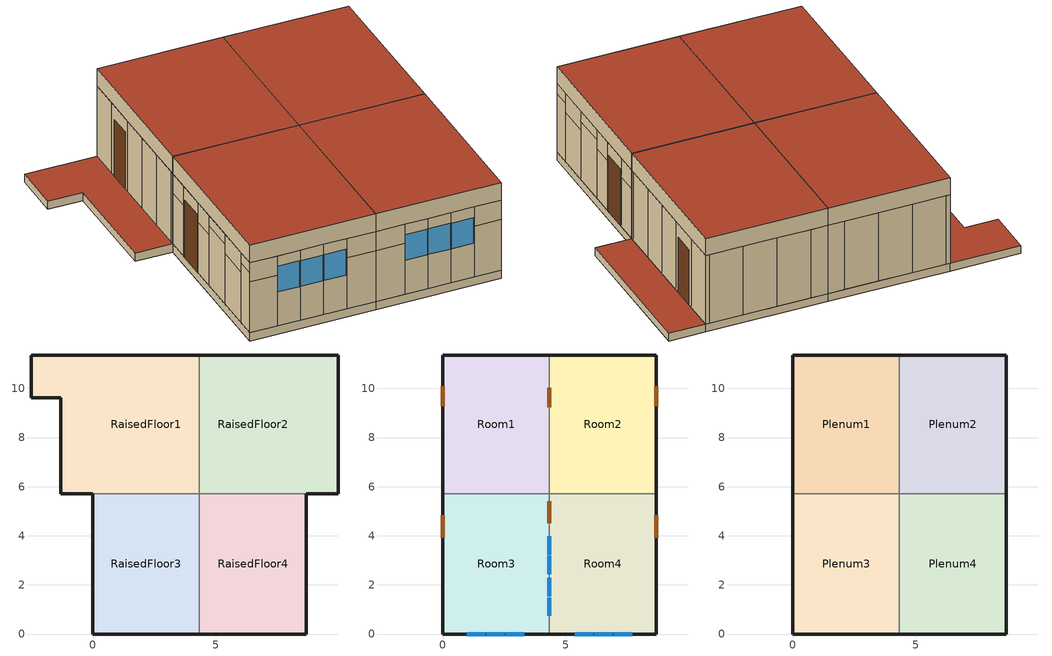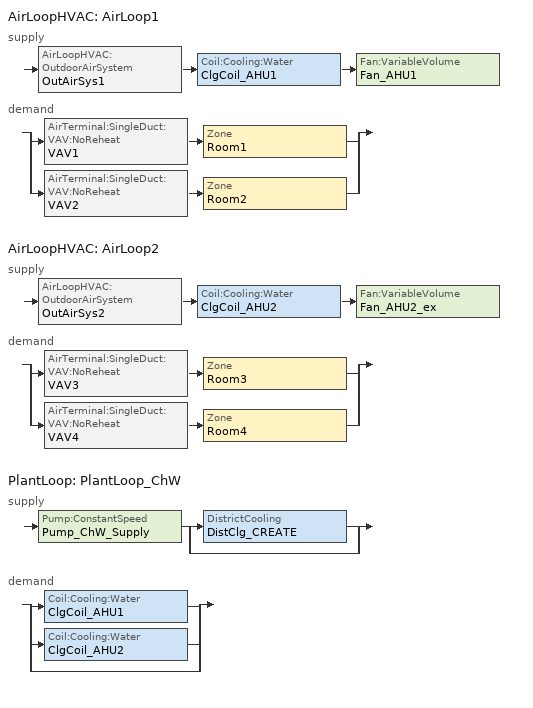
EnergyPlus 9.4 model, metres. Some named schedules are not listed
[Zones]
RaisedFloor1
 floor ground (Exterior_Floor): 0,11.36 0,5.72 -1.3,5.72 -1.3,9.62 -2.5,9.62 -2.5,11.36 z0; 4.34,11.36 4.34,5.72 0,5.72 0,11.36 z0
 wall outside (RaisedFloor_Panel): 4.34,11.36 0,11.36 -2.5,11.36 -2.5,9.62 -1.3,9.62 -1.3,5.72 0,5.72 z0:0.3
 wall to RaisedFloor2 (RaisedFloor_Panel): 4.34,5.72 4.34,11.36 z0:0.3
 wall to RaisedFloor3 (RaisedFloor_Panel): 0,5.72 4.34,5.72 z0:0.3
 roof outside (M3_Access_Floor): -2.5,11.36 -2.5,9.62 -1.3,9.62 -1.3,5.72 0,5.72 0,11.36 z0.3
RaisedFloor2
 floor ground (Exterior_Floor): 8.68,11.36 8.68,5.72 4.34,5.72 4.34,11.36 z0; 9.98,11.36 9.98,5.72 8.68,5.72 8.68,11.36 z0
 wall outside (RaisedFloor_Panel): 8.68,5.72 9.98,5.72 9.98,11.36 8.68,11.36 4.34,11.36 z0:0.3
 wall to RaisedFloor4 (RaisedFloor_Panel): 4.34,5.72 8.68,5.72 z0:0.3
 roof outside (M3_Access_Floor): 8.68,11.36 8.68,5.72 9.98,5.72 9.98,11.36 z0.3
RaisedFloor3
 floor ground (Exterior_Floor): 4.34,5.72 4.34,0 0,0 0,5.72 z0
 wall outside (RaisedFloor_Panel): 0,5.72 0,0 4.34,0 z0:0.3
 wall to RaisedFloor4 (RaisedFloor_Panel): 4.34,0 4.34,5.72 z0:0.3
RaisedFloor4
 floor ground (Exterior_Floor): 8.68,5.72 8.68,0 4.34,0 4.34,5.72 z0
 wall outside (RaisedFloor_Panel): 4.34,0 8.68,0 8.68,5.72 z0:0.3
Room1
 floor to RaisedFloor1 (M3_Access_Floor): 4.34,11.36 4.34,5.72 0,5.72 0,11.36 z0.3
 wall outside (GreatYear_Operable_Wall): 4.34,11.36 3.74,11.36 2.54,11.36 1.34,11.36 0.14,11.36 0,11.36 0,10.28 0,9.08 0,8 0,6.92 0,5.84 0,5.72 z0.3:2.9
 wall to Room2 (GreatYear_Operable_Wall): 4.34,5.72 4.34,5.92 4.34,6.96 4.34,7.99 4.34,9.03 4.34,10.22 4.34,11.26 4.34,11.36 z0.3:2.9
 wall to Room3 (Dagard_Wall_Panel): 0,5.72 1.2,5.72 / 2.4,5.72 3.6,5.72 z2.54:2.9; 0,5.72 1.2,5.72 / 2.4,5.72 3.6,5.72 z0.3:2.54; 1.2,5.72 2.4,5.72 / 3.6,5.72 4.34,5.72 z2.19:2.9; 1.2,5.72 2.4,5.72 / 3.6,5.72 4.34,5.72 z0.3:2.19
 door inside (GreatYear_Operable_Wall): 4.34,9.22 4.34,10.03 z0.3:2.4
 door (GreatYear_Operable_Wall): 0,10.08 0,9.28 z0.3:2.4
Room2
 floor to RaisedFloor2 (M3_Access_Floor): 8.68,11.36 8.68,5.72 4.34,5.72 4.34,11.36 z0.3
 wall outside (GreatYear_Operable_Wall): 8.68,5.72 8.68,5.84 8.68,6.92 8.68,8 8.68,9.08 8.68,10.28 8.68,11.36 8.54,11.36 7.34,11.36 6.14,11.36 4.94,11.36 4.34,11.36 z0.3:2.9
 wall to Room4 (Dagard_Wall_Panel): 4.34,5.72 4.8,5.72 / 6,5.72 7.2,5.72 z2.19:2.9; 4.34,5.72 4.8,5.72 / 6,5.72 7.2,5.72 z0.3:2.19; 4.8,5.72 6,5.72 / 7.2,5.72 8.68,5.72 z2.54:2.9; 4.8,5.72 6,5.72 / 7.2,5.72 8.68,5.72 z0.3:2.54
 door (GreatYear_Operable_Wall): 8.68,9.28 8.68,10.08 z0.3:2.4
Room3
 floor to RaisedFloor3 (M3_Access_Floor): 4.34,5.72 4.34,0 0,0 0,5.72 z0.3
 wall outside (Dagard_Wall_Panel): 0,0 0.94,0 / 3.34,0 4.34,0 / 0,1.82 0,0.62 / 0,3.82 0,3.02 / 0,5.72 0,4.92 z2.19:2.9; 0,0 0.94,0 / 3.34,0 4.34,0 / 0,1.82 0,0.62 / 0,3.82 0,3.02 / 0,5.72 0,4.92 z0.3:2.19; 0.94,0 1.74,0 2.54,0 3.34,0 / 0,4.92 0,3.82 z0.3:2.9; 0,0.62 0,0 / 0,3.02 0,1.82 z2.54:2.9; 0,0.62 0,0 / 0,3.02 0,1.82 z0.3:2.54
 wall to Room4 (Dagard_Wall_Panel): 4.34,0 4.34,0.71 / 4.34,4.01 4.34,4.41 / 4.34,5.51 4.34,5.72 z2.19:2.9; 4.34,0 4.34,0.71 / 4.34,4.01 4.34,4.41 / 4.34,5.51 4.34,5.72 z0.3:2.19; 4.34,0.71 4.34,1.51 4.34,2.31 4.34,2.41 4.34,3.21 4.34,4.01 / 4.34,4.41 4.34,5.51 z0.3:2.9
 window inside (Interior_Window): 4.34,0.73 4.34,1.49 / 4.34,1.53 4.34,2.29 / 4.34,2.44 4.34,3.19 / 4.34,3.23 4.34,3.98 z1.56:2.51
 window (Exterior_Window): 0.96,0 1.72,0 / 1.76,0 2.52,0 / 2.56,0 3.31,0 z1.56:2.51
 door inside (Dagard_Wall_Panel): 4.34,4.5 4.34,5.42 z0.3:2.44
 door (Dagard_Wall_Panel): 0,4.83 0,3.92 z0.3:2.44
Room4
 floor to RaisedFloor4 (M3_Access_Floor): 8.68,5.72 8.68,0 4.34,0 4.34,5.72 z0.3
 wall outside (Dagard_Wall_Panel): 8.68,0 8.68,0.62 / 8.68,1.82 8.68,3.02 z2.54:2.9; 8.68,0 8.68,0.62 / 8.68,1.82 8.68,3.02 z0.3:2.54; 8.68,0.62 8.68,1.82 / 8.68,3.02 8.68,3.82 / 8.68,4.92 8.68,5.72 / 4.34,0 5.34,0 / 7.74,0 8.68,0 z2.19:2.9; 8.68,0.62 8.68,1.82 / 8.68,3.02 8.68,3.82 / 8.68,4.92 8.68,5.72 / 4.34,0 5.34,0 / 7.74,0 8.68,0 z0.3:2.19; 8.68,3.82 8.68,4.92 / 5.34,0 6.14,0 6.94,0 7.74,0 z0.3:2.9
 window (Exterior_Window): 5.37,0 6.12,0 / 6.17,0 6.92,0 / 6.96,0 7.71,0 z1.56:2.51
 door (Dagard_Wall_Panel): 8.68,3.92 8.68,4.83 z0.3:2.44
Plenum1
 floor to Room1 (Dagard_Wall_Panel): 4.34,11.36 4.34,5.72 0,5.72 0,11.36 z2.9
 wall outside (Dagard_Wall_Panel): 4.34,11.36 0,11.36 0,5.72 z2.9:3.55
 wall to Plenum2 (Dagard_Wall_Panel): 4.34,5.72 4.34,11.36 z2.9:3.55
 wall to Plenum3 (Dagard_Wall_Panel): 0,5.72 4.34,5.72 z2.9:3.55
 roof outside (Dagard_Wall_Panel): 0,11.36 0,5.72 4.34,5.72 4.34,11.36 z3.55
Plenum2
 floor to Room2 (Dagard_Wall_Panel): 8.68,11.36 8.68,5.72 4.34,5.72 4.34,11.36 z2.9
 wall outside (Dagard_Wall_Panel): 8.68,5.72 8.68,11.36 4.34,11.36 z2.9:3.55
 wall to Plenum4 (Dagard_Wall_Panel): 4.34,5.72 8.68,5.72 z2.9:3.55
 roof outside (Dagard_Wall_Panel): 4.34,11.36 4.34,5.72 8.68,5.72 8.68,11.36 z3.55
Plenum3
 floor to Room3 (Dagard_Wall_Panel): 4.34,5.72 4.34,0 0,0 0,5.72 z2.9
 wall outside (Dagard_Wall_Panel): 0,5.72 0,0 4.34,0 z2.9:3.55
 wall to Plenum4 (Dagard_Wall_Panel): 4.34,0 4.34,5.72 z2.9:3.55
 roof outside (Dagard_Wall_Panel): 0,5.72 0,0 4.34,0 4.34,5.72 z3.55
Plenum4
 floor to Room4 (Dagard_Wall_Panel): 8.68,5.72 8.68,0 4.34,0 4.34,5.72 z2.9
 wall outside (Dagard_Wall_Panel): 4.34,0 8.68,0 8.68,5.72 z2.9:3.55
 roof outside (Dagard_Wall_Panel): 4.34,5.72 4.34,0 8.68,0 8.68,5.72 z3.55
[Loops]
AirLoopHVAC 'AirLoop1'
 supply: AirLoopHVAC:OutdoorAirSystem 'OutAirSys1' > Coil:Cooling:Water 'ClgCoil_AHU1' > Fan:VariableVolume 'Fan_AHU1'
 demand: split
  | AirTerminal:SingleDuct:VAV:NoReheat 'VAV1' > Zone 'Room1'
  | AirTerminal:SingleDuct:VAV:NoReheat 'VAV2' > Zone 'Room2'
AirLoopHVAC 'AirLoop2'
 supply: AirLoopHVAC:OutdoorAirSystem 'OutAirSys2' > Coil:Cooling:Water 'ClgCoil_AHU2' > Fan:VariableVolume 'Fan_AHU2_ex'
 demand: split
  | AirTerminal:SingleDuct:VAV:NoReheat 'VAV3' > Zone 'Room3'
  | AirTerminal:SingleDuct:VAV:NoReheat 'VAV4' > Zone 'Room4'
PlantLoop 'PlantLoop_ChW'
 supply: Pump:ConstantSpeed 'Pump_ChW_Supply' > split
  | DistrictCooling 'DistClg_CREATE'
  | bypass
 demand: split
  | Coil:Cooling:Water 'ClgCoil_AHU1'
  | Coil:Cooling:Water 'ClgCoil_AHU2'
  | bypass
[Building]
SinBerBEST_Testbed: North Axis {deg}=0; Terrain=City; Solar Distribution=FullExterior
[Site:Location]
SINGAPORE: Latitude {deg}=1.37; Longitude {deg}=103.98; Time Zone {hr}=8; Elevation {m}=16
[SizingPeriod:DesignDay]
SINGAPORE Ann Clg .4% Condns DB=>MWB: Month=6; Day of Month=21; Day Type=SummerDesignDay; Maximum Dry-Bulb Temperature {C}=33.2; Daily Dry-Bulb Temperature Range {deltaC}=5.5; Dry-Bulb Temperature Range Modifier Type=DefaultMultipliers; Humidity Condition Type=Wetbulb; Wetbulb or DewPoint at Maximum Dry-Bulb {C}=26.4; Barometric Pressure {Pa}=101133; Wind Speed {m/s}=4.1; Wind Direction {deg}=30; Rain Indicator=No; Snow Indicator=No; Daylight Saving Time Indicator=No; Solar Model Indicator=ASHRAETau; ASHRAE Clear Sky Optical Depth for Beam Irradiance (taub)=0.494; ASHRAE Clear Sky Optical Depth for Diffuse Irradiance (taud)=2.03
[Site:GroundTemperature:BuildingSurface]
20, 20, 20, 20, 20, 20, 20, 20, 20, 20, 20, 20
[Material] Thermal Absorptance=0.9
Name | Roughness | Thickness {m} | Conductivity {W/m-K} | Density {kg/m3} | Specific Heat {J/kg-K} | Solar Absorptance | Visible Absorptance
Bolted_Stringer | MediumSmooth | 0.0015 | 45.006 | 7680 | 418.4 | 0.6 | 0.6
Chipboard | Smooth | 0.019 | 0.14 | 695 | 1500 | 0.4 | 0.4
Dagard_SM60 | Rough | 0.06 | 0.041 | 80 | 840 | 0.7 | 0.7
MAT_CC05_4_HW_CONCRETE | Rough | 0.1016 | 1.311 | 2240 | 836.8 | 0.85 | 0.85
Rockwool | Rough | 0.067 | 0.041 | 60 | 840 | 0.7 | 0.7
Rubber_Matting | Rough | 0.003 | 45.28 | 7824 | 500 | 0.7 | 0.7
[Material:NoMass]
CP02_CARPET_PAD: Roughness=Smooth; Thermal Resistance {m2-K/W}=0.1; Thermal Absorptance=0.9; Solar Absorptance=0.8; Visible Absorptance=0.8
[WindowMaterial:Glazing]
Theoretical_Glass_167: Optical Data Type=SpectralAverage; Thickness {m}=0.003; Solar Transmittance at Normal Incidence=0.2374; Front Side Solar Reflectance at Normal Incidence=0.7126; Back Side Solar Reflectance at Normal Incidence=0; Visible Transmittance at Normal Incidence=0.2512; Front Side Visible Reflectance at Normal Incidence=0.6988; Back Side Visible Reflectance at Normal Incidence=0; Infrared Transmittance at Normal Incidence=0; Front Side Infrared Hemispherical Emissivity=0.985; Back Side Infrared Hemispherical Emissivity=0.985; Conductivity {W/m-K}=2.1073; Dirt Correction Factor for Solar and Visible Transmittance=1; Solar Diffusing=No
[Construction]
Dagard_Wall_Panel: Dagard_SM60
Exterior_Floor: MAT_CC05_4_HW_CONCRETE, CP02_CARPET_PAD
Exterior_Window; Interior_Window: Theoretical_Glass_167
GreatYear_Operable_Wall: Chipboard, Rockwool, Chipboard
M3_Access_Floor: Bolted_Stringer
RaisedFloor_Panel: Rubber_Matting
[Zone]
Name | Part of Total Floor Area
Plenum1; Plenum2; Plenum3; Plenum4; RaisedFloor1; RaisedFloor2; RaisedFloor3; RaisedFloor4 | No
Room1 | Yes
Room2; Room3; Room4
[People] Number of People Calculation Method=People; Fraction Radiant=0.3; Activity Level Schedule=Schcmpt_Activity
Name | Zone or ZoneList | Number of People Schedule | Number of People
People_Room1 | Room1 | Always_Off | 0
People_Room2 | Room2 | Always_Off | 0
People_Room3 | Room3 | Schcmpt_Occupancy1 | 4
People_Room4 | Room4 | Always_Off | 0
[Lights] Schedule=Always_Off; Fraction Replaceable=1
Name | Zone or ZoneList | Design Level Calculation Method | Watts per Zone Floor Area {W/m2} | Lighting Level {W} | Return Air Fraction | Fraction Radiant | Fraction Visible
Lights_Room1 | Room1 | Watts/Area | 10.6
Lights_Room2 | Room2 | Watts/Area | 10.6
Lights_Room3 | Room3 | LightingLevel |  | 225 | 0 | 0 | 0.25
Lights_Room4 | Room4 | Watts/Area | 10.6
LED_more | Room3 | Watts/Area | 9 |  | 0 | 0 | 0.25
LED_less | Room3 | Watts/Area | 9 |  | 0.75 | 0 | 0.25
T5_more | Room3 | Watts/Area | 15 |  | 0.31 | 0.22 | 0.2
T5_less | Room3 | Watts/Area | 15 |  | 0.54 | 0.13 | 0.2
[ElectricEquipment]
Name | Zone or ZoneList | Schedule | Design Level Calculation Method | Watts per Zone Floor Area {W/m2} | Design Level {W}
ElecEquip_Room1 | Room1 | Always_Off | Watts/Area | 6.9
ElecEquip_Room2 | Room2 | Always_Off | Watts/Area | 6.9
ElecEquip_Room3 | Room3 | Schcmpt_Occupancy1 | EquipmentLevel |  | 530
ElecEquip_Room4 | Room4 | Always_Off | Watts/Area | 6.9
[Daylighting:Controls]
Room3 Daylighting Control: Zone=Room3; Daylighting Method=SplitFlux; Availability Schedule=Always_Off; Lighting Control Type=Stepped; Minimum Input Power Fraction for Continuous or ContinuousOff Dimming Control=0.3; Minimum Light Output Fraction for Continuous or ContinuousOff Dimming Control=0.2; Number of Stepped Control Steps=3; Probability Lighting will be Reset When Needed in Manual Stepped Control=1; Glare Calculation Daylighting Reference Point=Room3 Reference Point1; Glare Calculation Azimuth Angle of View Direction Clockwise from Zone y-Axis {deg}=0; Maximum Allowable Discomfort Glare Index=22; Daylighting Reference Point 1=Room3 Reference Point1; Fraction of Zone Controlled by Reference Point 1=0.5; Illuminance Setpoint at Reference Point 1 {lux}=400; Daylighting Reference Point 2=Room3 Reference Point2; Fraction of Zone Controlled by Reference Point 2=0.5; Illuminance Setpoint at Reference Point 2 {lux}=400
[ZoneInfiltration:DesignFlowRate] Schedule=Always_On; Design Flow Rate Calculation Method=Flow/ExteriorArea; Flow per Exterior Surface Area {m3/s-m2}=0.00030226
Name | Zone or ZoneList
Infiltration_Plenum1 | Plenum1
Infiltration_Plenum2 | Plenum2
Infiltration_Plenum3 | Plenum3
Infiltration_Plenum4 | Plenum4
Infiltration_Room1 | Room1
Infiltration_Room2 | Room2
Infiltration_Room3 | Room3
Infiltration_Room4 | Room4
[DesignSpecification:OutdoorAir]
DesignSpec_OutAir: Outdoor Air Method=Flow/Person; Outdoor Air Flow per Person {m3/s-person}=0.00944; Outdoor Air Schedule=Schcmpt_Occupancy1
[Sizing:Zone]
Rooms: Zone Cooling Design Supply Air Temperature Input Method=SupplyAirTemperature; Zone Cooling Design Supply Air Temperature {C}=17; Zone Heating Design Supply Air Temperature Input Method=SupplyAirTemperature; Zone Heating Design Supply Air Temperature {C}=30; Zone Cooling Design Supply Air Humidity Ratio {kgWater/kgDryAir}=0.008; Zone Heating Design Supply Air Humidity Ratio {kgWater/kgDryAir}=0.008; Design Specification Outdoor Air Object=DesignSpec_OutAir; Zone Heating Sizing Factor=0; Zone Cooling Sizing Factor=0; Cooling Design Air Flow Method=DesignDay; Heating Design Air Flow Method=DesignDay; Account for Dedicated Outdoor Air System=No; Dedicated Outdoor Air System Control Strategy=NeutralSupplyAir; Dedicated Outdoor Air Low Setpoint Temperature for Design {C}=autosize; Dedicated Outdoor Air High Setpoint Temperature for Design {C}=autosize
[Sizing:System] Type of Load to Size On=Sensible; Design Outdoor Air Flow Rate {m3/s}=autosize; Central Heating Maximum System Air Flow Ratio=0.3; Preheat Design Temperature {C}=7; Preheat Design Humidity Ratio {kgWater/kgDryAir}=0.008; Precool Design Humidity Ratio {kgWater/kgDryAir}=0.008; Central Heating Design Supply Air Temperature {C}=30; Type of Zone Sum to Use=NonCoincident; 100% Outdoor Air in Cooling=No; 100% Outdoor Air in Heating=No; Central Cooling Design Supply Air Humidity Ratio {kgWater/kgDryAir}=0.008; Central Heating Design Supply Air Humidity Ratio {kgWater/kgDryAir}=0.008; Cooling Supply Air Flow Rate Method=DesignDay; Heating Supply Air Flow Rate Method=DesignDay; System Outdoor Air Method=ZoneSum; Cooling Design Capacity Method=CoolingDesignCapacity; Cooling Design Capacity {W}=Autosize; Heating Design Capacity Method=HeatingDesignCapacity; Heating Design Capacity {W}=Autosize; Central Cooling Capacity Control Method=VAV
Name | Precool Design Temperature {C} | Central Cooling Design Supply Air Temperature {C} | Heating Supply Air Flow Rate {m3/s} | Zone Maximum Outdoor Air Fraction
AirLoop1 | 11 | 11
AirLoop2 | 17 | 17 | 0 | 1
[Sizing:Plant]
PlantLoop_ChW: Loop Type=Cooling; Design Loop Exit Temperature {C}=7; Loop Design Temperature Difference {deltaC}=5
[ZoneControl:Thermostat]
Name | Zone or ZoneList | Control Type Schedule | Control 1
ZoneCtrlThermo_Room1 | Room1 | SchConst_CtrlType_Room1 | ThermoSetpoint_Room1
ZoneCtrlThermo_Room2 | Room2 | SchConst_CtrlType_Room2 | ThermoSetpoint_Room2
ZoneCtrlThermo_Room3 | Room3 | SchConst_CtrlType_Room3 | ThermoSetpoint_Room3
ZoneCtrlThermo_Room4 | Room4 | SchConst_CtrlType_Room4 | ThermoSetpoint_Room4
[ThermostatSetpoint:SingleCooling]
Name | Setpoint Temperature Schedule
ThermoSetpoint_Room1 | SchCmpt_Setpoint_Room1
ThermoSetpoint_Room2 | SchCmpt_Setpoint_Room2
ThermoSetpoint_Room3 | SchCmpt_Setpoint_Room3
ThermoSetpoint_Room4 | SchCmpt_Setpoint_Room4
[AirTerminal:SingleDuct:VAV:NoReheat] Zone Minimum Air Flow Input Method=Constant; Design Specification Outdoor Air Object=DesignSpec_OutAir
Name | Availability Schedule | Maximum Air Flow Rate {m3/s} | Constant Minimum Air Flow Fraction
VAV1; VAV2; VAV4 | Always_Off | autosize | autosize
VAV3 | Always_On | Autosize | 0
[Zone equipment]
Room1: VAV1
Room2: VAV2
Room3: VAV3, Fan_Exhaust2
Room4: VAV4
[Fan:SystemModel] Availability Schedule=Always_On; Design Maximum Air Flow Rate {m3/s}=autosize; Speed Control Method=Continuous; Motor Efficiency=0.9; Motor In Air Stream Fraction=1; Design Electric Power Consumption {W}=autosize; Design Power Sizing Method=TotalEfficiencyAndPressure
Name | Electric Power Minimum Flow Rate Fraction | Design Pressure Rise {Pa} | Fan Total Efficiency | Electric Power Function of Flow Fraction Curve
Fan_AHU2_ex_EC | 0 | 75 | 0.5 | Fan_AHU2_Curve_EC
Fan_AHU2_ex_NEC | 0.25 | 105 | 0.7 | Fan_AHU2_Curve_NEC
[Fan:VariableVolume] Fan Total Efficiency=0.7; Pressure Rise {Pa}=1800; Maximum Flow Rate {m3/s}=Autosize; Fan Power Minimum Flow Rate Input Method=Fraction; Motor Efficiency=0.9; Motor In Airstream Fraction=1; Fan Power Coefficient 1=1
Name | Availability Schedule | Fan Power Minimum Flow Fraction
Fan_AHU1 | Always_Off | 0.25
Fan_AHU2_ex | Always_On | 0
[Fan:ZoneExhaust]
Fan_Exhaust2: Availability Schedule=Always_On; Fan Total Efficiency=1; Pressure Rise {Pa}=1.0e-006; Maximum Flow Rate {m3/s}=0.1; System Availability Manager Coupling Mode=Decoupled
[Coil:Cooling:Water] Design Water Flow Rate {m3/s}=autosize; Design Air Flow Rate {m3/s}=autosize; Design Inlet Air Temperature {C}=autosize; Design Inlet Air Humidity Ratio {kgWater/kgDryAir}=autosize; Design Outlet Air Humidity Ratio {kgWater/kgDryAir}=autosize; Type of Analysis=SimpleAnalysis; Heat Exchanger Configuration=CounterFlow
Name | Availability Schedule | Design Inlet Water Temperature {C} | Design Outlet Air Temperature {C}
ClgCoil_AHU1 | Always_Off | autosize | autosize
ClgCoil_AHU2 | Work_time_on | 7 | 17
[Controller:WaterCoil] Control Variable=Temperature; Action=Reverse; Actuator Variable=Flow; Controller Convergence Tolerance {deltaC}=autosize; Minimum Actuated Flow {m3/s}=0
Ctrlr_ClgCoil_AHU1; Ctrlr_ClgCoil_AHU2
[Controller:OutdoorAir] Minimum Outdoor Air Flow Rate {m3/s}=Autosize; Maximum Outdoor Air Flow Rate {m3/s}=Autosize; Economizer Control Type=NoEconomizer; Economizer Control Action Type=ModulateFlow; Lockout Type=NoLockout; Minimum Limit Type=ProportionalMinimum
CtrlrLst_OutAir1; CtrlrLst_OutAir2
[AirLoopHVAC] Design Supply Air Flow Rate {m3/s}=Autosize
Name | Design Return Air Flow Fraction of Supply Air Flow
AirLoop1
AirLoop2 | 0.7
[Pump:ConstantSpeed]
Pump_ChW_Supply: Design Flow Rate {m3/s}=Autosize; Design Pump Head {Pa}=179352; Design Power Consumption {W}=Autosize; Motor Efficiency=0.9; Fraction of Motor Inefficiencies to Fluid Stream=0; Pump Control Type=Continuous
[DistrictCooling]
DistClg_CREATE: Nominal Capacity {W}=Autosize
[PlantLoop]
PlantLoop_ChW: Fluid Type=Water; Plant Equipment Operation Scheme=PlantEquipOptSch_ChW; Maximum Loop Temperature {C}=98; Minimum Loop Temperature {C}=0; Maximum Loop Flow Rate {m3/s}=autosize; Minimum Loop Flow Rate {m3/s}=0; Plant Loop Volume {m3}=Autocalculate; Load Distribution Scheme=SequentialLoad
[PlantEquipmentList]
PlantEquipLst_ChW: DistClg_CREATE
[PlantEquipmentOperation:CoolingLoad]
PlantEquipOpt_ChW: Load Range 1 Lower Limit {W}=0; Load Range 1 Upper Limit {W}=1e+06; Range 1 Equipment List=PlantEquipLst_ChW
[PlantEquipmentOperationSchemes]
PlantEquipOptSch_ChW: Control Scheme 1=PlantEquipOpt_ChW; Control Scheme 1 Schedule=SchConst_AlwaysOn
[EnergyManagementSystem:Sensor]
Name | Output:Variable or Output:Meter Index Key | Output:Variable or Output:Meter
win_opening | Room3_SouthWall3_Win | AFN Surface Venting Window or Door Opening Factor
OutdoorAirTem | Environment | Site Outdoor Air Drybulb Temperature
IndoorAirTem | Room3 | Zone Mean Air Temperature
[EnergyManagementSystem:Actuator]
Name | Actuated Component Unique | Actuated Component Type | Actuated Component Control Type
AirLoopAvailabilityActuator | AIRLOOP2 | AirLoopHVAC | Availability status
MyOpenFactor2 | ROOM3_SOUTHWALL2_WIN | AirFlow Network Window/Door Opening | Venting Opening Factor
MyOpenFactor3 | ROOM3_SOUTHWALL3_WIN | AirFlow Network Window/Door Opening | Venting Opening Factor
MyOpenFactor4 | ROOM3_SOUTHWALL4_WIN | AirFlow Network Window/Door Opening | Venting Opening Factor
[EnergyManagementSystem:Program]
AHU_off: SET ForceOff = 1.0; SET NoAction = 0.0; IF win_opening >0  || (HOUR<7 || HOUR>=20); SET AirLoopAvailabilityActuator = ForceOff; ELSE; SET AirLoopAvailabilityActuator = NoAction; ENDIF
OutdoorT_OpeningController_win2: IF OutdoorAirTem < 20; SET MyOpenFactor2 = 0.0; ELSEIF OutdoorAirTem <= 28 && IndoorAirTem <= 28 && IndoorAirTem >= OutdoorAirTem; SET MyOpenFactor2 = 1.0; ELSEIF OutdoorAirTem <= 28 && IndoorAirTem <= 28 && IndoorAirTem < OutdoorAirTem; SET MyOpenFactor2 = 0.0; ELSE; SET MyOpenFactor2 = 0.0; ENDIF
OutdoorT_OpeningController_win3: IF OutdoorAirTem < 20; SET MyOpenFactor3 = 0.0; ELSEIF OutdoorAirTem <= 28 && IndoorAirTem <= 28 && IndoorAirTem >= OutdoorAirTem; SET MyOpenFactor3 = 1.0; ELSEIF OutdoorAirTem <= 28 && IndoorAirTem <= 28 && IndoorAirTem < OutdoorAirTem; SET MyOpenFactor3 = 0.0; ELSE; SET MyOpenFactor3 = 0.0; ENDIF
OutdoorT_OpeningController_win4: IF OutdoorAirTem < 20; SET MyOpenFactor4 = 0.0; ELSEIF OutdoorAirTem <= 28 && IndoorAirTem <= 28 && IndoorAirTem >= OutdoorAirTem; SET MyOpenFactor4 = 1.0; ELSEIF OutdoorAirTem <= 28 && IndoorAirTem <= 28 && IndoorAirTem < OutdoorAirTem; SET MyOpenFactor4 = 0.0; ELSE; SET MyOpenFactor4 = 0.0; ENDIF
[AvailabilityManager:Scheduled]
Name | Schedule
AvailManSch_AirLoop1 | Always_Off
AvailManSch_AirLoop2; AvailManSch_PlantLoop | Always_On
[SetpointManager:Scheduled] Control Variable=Temperature
Name | Schedule | Setpoint Node or NodeList
SetpointManSch_AirSup_AHU1_OffCoil_Temp_AirLoop1 | SetpointManSch_AirSup_AHU1_OffCoil_Temp_AirLoop1 | NodeOutlet_Air_Supply1
SetpointManSch_AirSup_AHU2_OffCoil_Temp_AirLoop2 | SetpointManSch_AirSup_AHU2_OffCoil_Temp_AirLoop2 | NodeOutlet_Air_Supply2
SetpointManSch_ChW_Supply_Temp | Schcmpt_Temp_chw_Supply | NodeOutlet_Water_Pipe_ChW_Supply
[Schedule:Compact]
Schcmpt_Activity: Through: 12/31, For: AllDays, Until: 24:00, 120, For: AllOtherDays, Until: 24:00, 0
Schcmpt_Temp_chw_Supply: Through: 12/31, For: AllDays, Until: 24:00, 7
SchCmpt_Setpoint_Room1; SchCmpt_Setpoint_Room2; SchCmpt_Setpoint_Room4: Through: 12/31, For: AllDays, Until: 24:00, 24
Always_On: THROUGH: 12/31, FOR: AllDays, UNTIL: 24:00, 1
Always_Off: THROUGH: 12/31, FOR: AllDays, UNTIL: 24:00, 0
SchCmpt_Setpoint_Room3: Through: 12/31, For: Weekdays SummerDesignDay, Until: 6:00, 30, Until: 20:00, 26, Until: 24:00, 30, For:  AllOtherDays, Until: 24:00, 30
Work_time_on: Through: 12/31, For: Weekdays SummerDesignDay, Until: 6:00, 0, Until: 20:00, 1, Until: 24:00, 0, For:  AllOtherDays, Until: 24:00, 0
Schcmpt_Occupancy1: Through: 12/31, For: AllDays, Until: 6:00, 0, Until: 9:00, .25, Until: 12:00, 1, Until: 14:00, 1, Until: 18:00, 1, Until: 20:00, .25, Until: 24:00, 0
[Schedule:Constant]
Name | Hourly Value
SchConst_AlwaysOn | 1
SchConst_CtrlType_Room1; SchConst_CtrlType_Room2; SchConst_CtrlType_Room3; SchConst_CtrlType_Room4 | 2
SetpointManSch_AirSup_AHU1_OffCoil_Temp_AirLoop1 | 15
SetpointManSch_AirSup_AHU2_OffCoil_Temp_AirLoop2 | 17
[Curve:Quartic] Coefficient5 x**4=0; Minimum Value of x=0; Maximum Value of x=1; Minimum Curve Output=0; Maximum Curve Output=1; Input Unit Type for X=Dimensionless; Output Unit Type=Dimensionless
Name | Coefficient1 Constant | Coefficient2 x | Coefficient3 x**2 | Coefficient4 x**3
Fan_AHU2_Curve_EC | 0.00153028 | 0.00520806 | 1.10862 | -0.116356
Fan_AHU2_Curve_NEC | 0.350712 | 0.308505 | -0.541374 | 0.871988
[AirflowNetwork:SimulationControl]
SBB_NV: AirflowNetwork Control=MultizoneWithoutDistribution; Wind Pressure Coefficient Type=SurfaceAverageCalculation; Building Type=LowRise; Maximum Number of Iterations=500; Initialization Type=ZeroNodePressures; Relative Airflow Convergence Tolerance=1e-04; Absolute Airflow Convergence Tolerance {kg/s}=1e-06; Convergence Acceleration Limit=-0.5; Azimuth Angle of Long Axis of Building {deg}=90; Ratio of Building Width Along Short Axis to Width Along Long Axis=0.75; Height Dependence of External Node Temperature=No; Solver=SkylineLU
[AirflowNetwork:MultiZone:Zone] Ventilation Control Mode=Constant; Indoor and Outdoor Enthalpy Difference Upper Limit for Minimum Venting Open Factor {deltaJ/kg}=3e+05; Venting Availability Schedule=Always_On; Single Sided Wind Pressure Coefficient Algorithm=Standard
Name | Ventilation Control Zone Temperature Setpoint Schedule | Minimum Venting Open Factor | Indoor and Outdoor Temperature Difference Lower Limit For Maximum Venting Open Factor {deltaC} | Indoor and Outdoor Temperature Difference Upper Limit for Minimum Venting Open Factor {deltaC} | Facade Width {m}
Room3; Room4 | Schcmpt_Vent_Zone_TSP | 0 | 20 | 100 | 4.5
Plenum3; Plenum4 |  |  |  |  | 10
[AirflowNetwork:MultiZone:Surface]
Name | Leakage Component | Window/Door Opening Factor, or Crack Factor | Ventilation Control Mode | Minimum Venting Open Factor | Indoor and Outdoor Temperature Difference Upper Limit for Minimum Venting Open Factor {deltaC} | Indoor and Outdoor Enthalpy Difference Upper Limit for Minimum Venting Open Factor {deltaJ/kg} | Equivalent Rectangle Method | Equivalent Rectangle Aspect Ratio | Indoor and Outdoor Temperature Difference Lower Limit For Maximum Venting Open Factor {deltaC} | Venting Availability Schedule
Room3_SouthWall2_Win | Room3_SouthWall2_Win | 0.000001 | ZoneLevel | 0 | 100 | 3e+05 | PolygonHeight | 1
Room3_SouthWall3_Win | Room3_SouthWall3_Win | 0.000001 | ZoneLevel |  | 100 | 3e+05 | PolygonHeight | 1
Room3_SouthWall4_Win | Room3_SouthWall4_Win | 0.000001 | ZoneLevel |  | 100 | 3e+05 | PolygonHeight | 1
Room3_SouthWall2; Room3_SouthWall3; Room3_SouthWall4; Room4_SouthWall2; Room4_SouthWall3; Room4_SouthWall4; Plenum3_SouthWall; Plenum4_SouthWall1 | Crack_South_Wall | 1 | ZoneLevel |  | 100 | 3e+05 | PolygonHeight | 1
Room3_WestWall5; Plenum3_WestWall | Crack_West_Wall | 1 | ZoneLevel |  | 100 | 3e+05 | PolygonHeight | 1
Room3_EastWall2; Room3_EastWall3; Room3_EastWall5; Room3_EastWall6; Plenum3_EastWall; Plenum4_EastWall1 | Crack_East_Wall | 1 | ZoneLevel |  | 100 | 3e+05 | PolygonHeight | 1
Room3_EastWall2_Win | Room3_EastWall2_Win | 1 | Constant |  | 10 | 3e+05 | PolygonHeight | 1 | 2 | Always_Off
Room3_EastWall3_Win | Room3_EastWal3_Win | 1 | Constant |  | 100 | 3e+05 | PolygonHeight | 1 |  | Always_Off
Room3_EastWall5_Win | Room3_EastWal5_Win | 1 | Constant |  | 100 | 3e+05 | PolygonHeight | 1 |  | Always_Off
Room3_EastWall6_Win | Room3_EastWal6_Win | 1 | Constant |  | 100 | 3e+05 | PolygonHeight | 1 |  | Always_Off
Room3_Ceiling; Room4_Ceiling; Plenum3_Ceilling; Plenum4_Ceiling | Crack_hori | 1 | ZoneLevel |  | 100 | 3e+05 | PolygonHeight | 1
Room3_WestWall5_Door; Room3_EastWall8_Door; Room4_EastWall5_Door | DrOpen | 0.5 | Constant |  | 100 | 3e+05 | PolygonHeight | 1 |  | Always_Off
Room4_SouthWall2_Win | Room4_SouthWall2_Win | 0.000001 | ZoneLevel |  | 100 | 3e+05 | PolygonHeight | 1
Room4_SouthWall3_Win | Room4_SouthWall3_Win | 0.000001 | ZoneLevel |  | 100 | 3e+05 | PolygonHeight | 1
Room4_SouthWall4_Win | Room4_SouthWall4_Win | 0.000001 | ZoneLevel |  | 100 | 3e+05 | PolygonHeight | 1
Room3_SouthWall1_1 | Fan_Exhaust2 | 1 | Constant |  |  |  |  |  |  | Always_On
[AirflowNetwork:MultiZone:ReferenceCrackConditions]
Room3_crack_ref: Reference Temperature {C}=26; Reference Barometric Pressure {Pa}=101325; Reference Humidity Ratio {kgWater/kgDryAir}=0.0192
[AirflowNetwork:MultiZone:Surface:Crack] Reference Crack Conditions=Room3_crack_ref
Name | Air Mass Flow Coefficient at Reference Conditions {kg/s} | Air Mass Flow Exponent
Crack_South_Wall; Crack_West_Wall; Crack_East_Wall | 0.00151 | 0.65
Crack_hori | 0.01 | 0.667
[AirflowNetwork:MultiZone:Component:DetailedOpening] Air Mass Flow Coefficient When Opening is Closed {kg/s-m}=1e-04; Air Mass Flow Exponent When Opening is Closed=0.65; Type of Rectangular Large Vertical Opening (LVO)=NonPivoted; Number of Sets of Opening Factor Data=3; Opening Factor 1=0; Discharge Coefficient for Opening Factor 1=0.001; Opening Factor 2=0.000001; Discharge Coefficient for Opening Factor 2=0.015; Width Factor for Opening Factor 2=0.000001; Height Factor for Opening Factor 2=1; Opening Factor 3=1; Discharge Coefficient for Opening Factor 3=1; Width Factor for Opening Factor 3=1; Height Factor for Opening Factor 3=1
Room3_SouthWall2_Win; Room3_SouthWall3_Win; Room3_SouthWall4_Win; Room3_EastWall2_Win; Room3_EastWal3_Win; Room3_EastWal5_Win; Room3_EastWal6_Win; Room4_SouthWall2_Win; Room4_SouthWall3_Win; Room4_SouthWall4_Win
[AirflowNetwork:MultiZone:Component:SimpleOpening]
DrOpen: Air Mass Flow Coefficient When Opening is Closed {kg/s-m}=1e-04; Air Mass Flow Exponent When Opening is Closed=0.667; Minimum Density Difference for Two-Way Flow {kg/m3}=1e-04; Discharge Coefficient=0.55
[AirflowNetwork:MultiZone:Component:ZoneExhaustFan]
Fan_Exhaust2: Air Mass Flow Coefficient When the Zone Exhaust Fan is Off at Reference Conditions {kg/s}=0.01; Air Mass Flow Exponent When the Zone Exhaust Fan is Off=0.667
